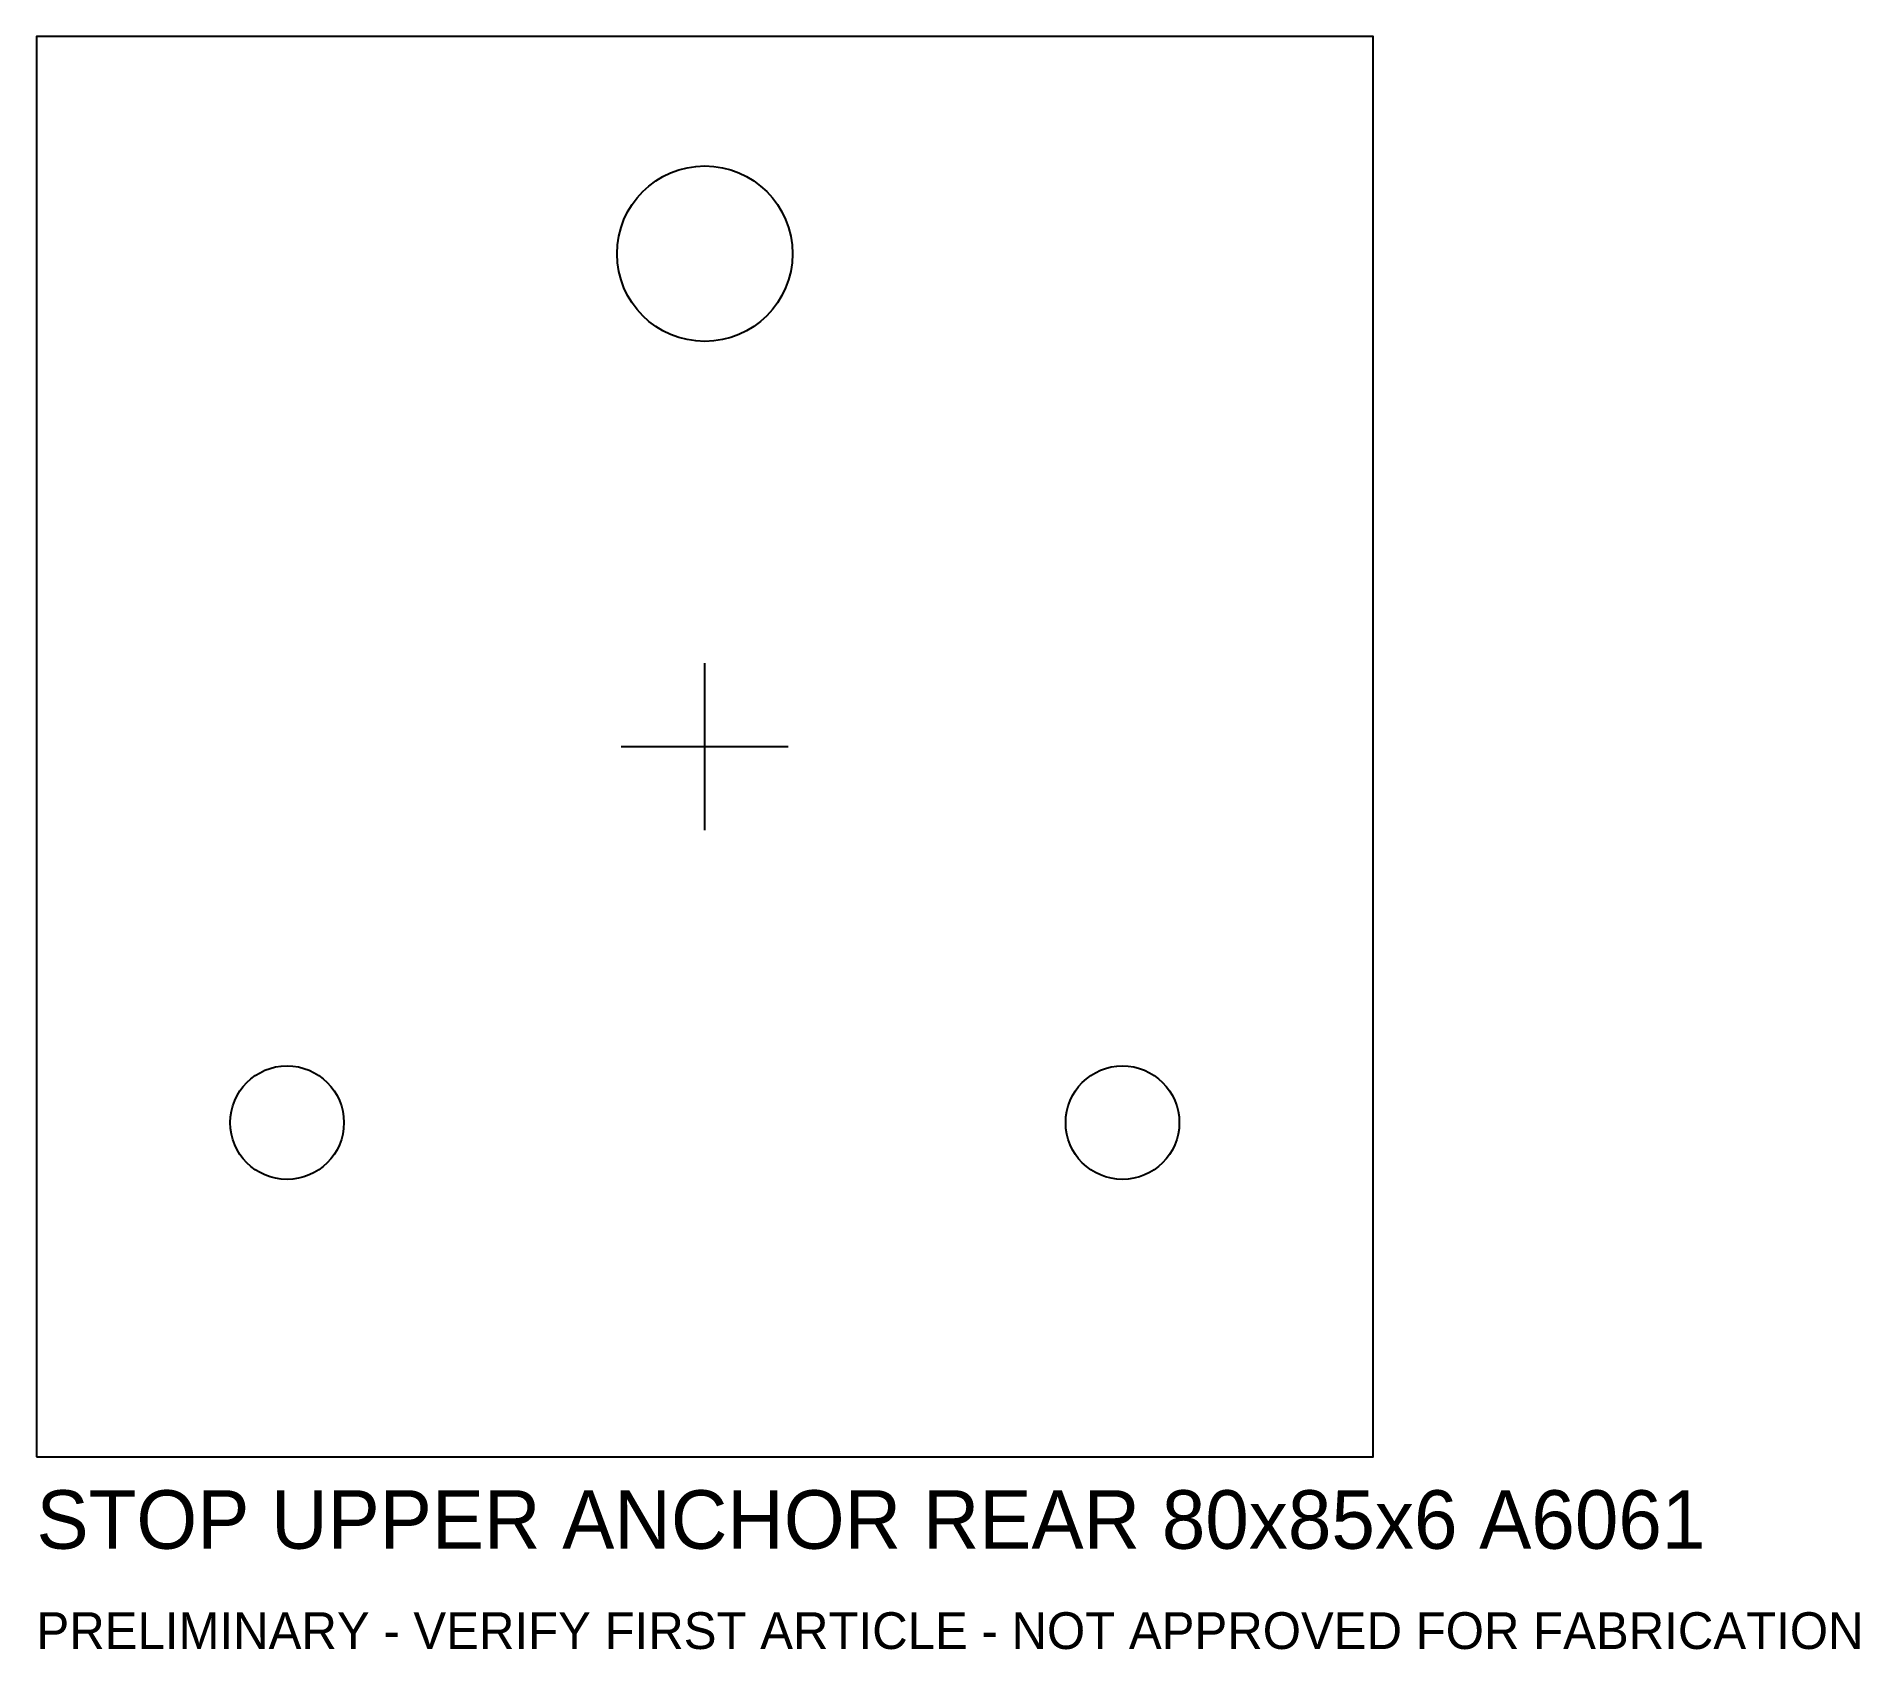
# Model space of a CAD drawing. Header units: metres. Extents: x -40 to 69, y -54 to 42.
import ezdxf

# ---------------------------------------------------------------- set-up
doc = ezdxf.new("R2010")
doc.units = ezdxf.units.M
for name, color, linetype in [('CENTER', 6, 'Continuous'), ('M10_CLEARANCE_D10_5', 4, 'Continuous'), ('M6_CLEARANCE_D6_8', 3, 'Continuous'), ('NOTES', 7, 'Continuous'), ('OUTLINE', 7, 'Continuous')]:
    doc.layers.add(name, color=color, linetype=linetype)

msp = doc.modelspace()

# ---------------------------------------------------------------- linework, layer by layer
at = {"layer": 'CENTER'}
for p, q in [((0, -5), (0, 5)), ((-5, 0), (5, 0))]:
    msp.add_line(p, q, dxfattribs=at)
at = {"layer": 'M10_CLEARANCE_D10_5'}
msp.add_circle((0, 29.5), 5.25, dxfattribs=at)
at = {"layer": 'M6_CLEARANCE_D6_8'}
for centre in [(-25, -22.5), (25, -22.5)]:
    msp.add_circle(centre, 3.4, dxfattribs=at)
at = {"layer": 'OUTLINE'}
msp.add_lwpolyline([(-40, -42.5), (40, -42.5), (40, 42.5), (-40, 42.5)], close=True, dxfattribs=at)

# ---------------------------------------------------------------- texts
at = {"layer": 'NOTES'}
for s, height, p in [('STOP UPPER ANCHOR REAR 80x85x6 A6061', 3.5, (-40, -48)), ('PRELIMINARY - VERIFY FIRST ARTICLE - NOT APPROVED FOR FABRICATION', 2.2, (-40, -54))]:
    msp.add_text(s, height=height, dxfattribs=at).set_placement(p)

doc.saveas('drawing.dxf')
